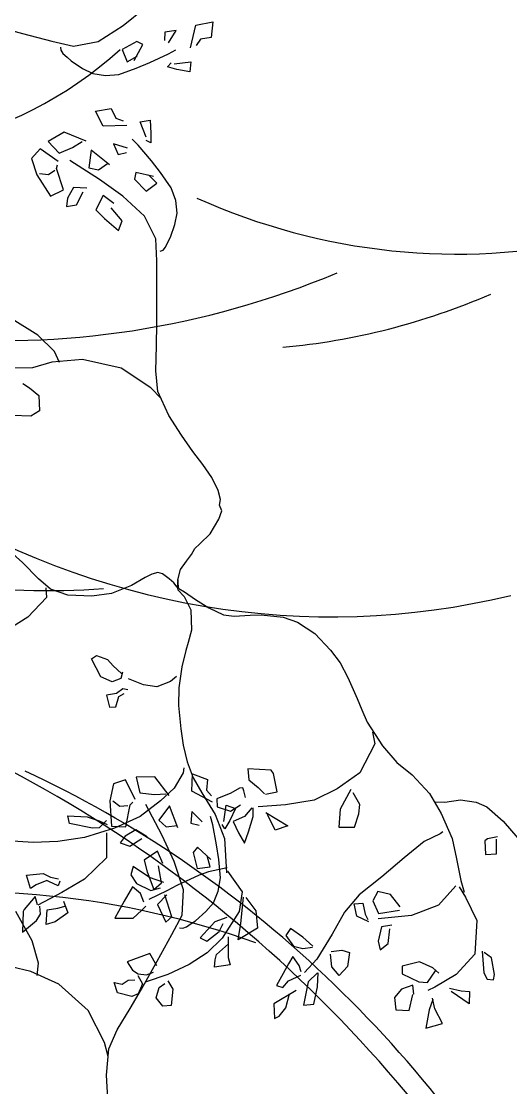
# Model space of a CAD drawing. Header units: millimetres. Extents: x 87938 to 265635, y 330093 to 434310.
# Drawn here: x 234988 to 236087, y 369977 to 372373 of the extents above; entities that cross this region are included whole.
import ezdxf

# ---------------------------------------------------------------- set-up
doc = ezdxf.new("R2010")
doc.units = ezdxf.units.MM

# ---------------------------------------------------------------- blocks, each defined once
blk = doc.blocks.new('A$C02942DF4')
at = {"linetype": 'Continuous'}
for p, q in [((2136.1, 5051.5), (2144.9, 5088)), ((2144.9, 5088), (2171.8, 5093.5)), ((2171.8, 5093.5), (2169.3, 5068.1)), ((2094.8, 5077), (2094.7, 5063.2)), ((2113.3, 5079.6), (2094.8, 5077)), ((2100.9, 5059.8), (2113.3, 5079.6)), ((2169.3, 5068.1), (2152, 5065.4)), ((2050.1, 5061.8), (2026.5, 5049)), ((2045.8, 5031.3), (2059.6, 5056.9)), ((2059.6, 5056.9), (2050.1, 5061.8)), ((2152, 5065.4), (2145.2, 5055.2)), ((2026.5, 5049), (2034.5, 5029.3)), ((2034.5, 5029.3), (2050.4, 5038.3)), ((2099.4, 5021.4), (2105, 5027.6)), ((2114.1, 5017.1), (2099.4, 5021.4)), ((2110.2, 5026.1), (2136.5, 5029.1)), ((2134.9, 5012.9), (2114.1, 5017.1)), ((2136.5, 5029.1), (2134.9, 5012.9)), ((1983.9, 4950.2), (2009, 4954.5)), ((1996.3, 4925.7), (1983.9, 4950.2)), ((2009, 4954.5), (2016.2, 4938.5)), ((2016.2, 4938.5), (2027.9, 4934.6)), ((2055.4, 4933), (2071.4, 4935.8)), ((2065.1, 4908.5), (2055.4, 4933)), ((2071.4, 4935.8), (2072.8, 4914.6)), ((1933.2, 4916.5), (1907.6, 4901.4)), ((1968.5, 4901.7), (1933.2, 4916.5)), ((2033.8, 4926.8), (1996.3, 4925.7)), ((2072.8, 4914.6), (2072.5, 4899.3)), ((1907.6, 4901.4), (1925.2, 4882.4)), ((1946.8, 4891.7), (1962.3, 4901.2)), ((2035.1, 4890.7), (2012.7, 4897.4)), ((2012.7, 4897.4), (2020, 4880.2)), ((2072.5, 4899.3), (2065, 4903)), ((1894.8, 4889.3), (1881.3, 4874.1)), ((1924, 4869.1), (1894.8, 4889.3)), ((1925.2, 4882.4), (1946.8, 4891.7)), ((1977, 4887.5), (1973.2, 4859)), ((2006.1, 4863.6), (1977, 4887.5)), ((2020, 4880.2), (2033.4, 4883.8)), ((1881.3, 4874.1), (1889.6, 4847.7)), ((1921.2, 4858.1), (1922.6, 4863.9)), ((1988.7, 4855.7), (2003.1, 4865.9)), ((1889.6, 4847.7), (1911.8, 4813.6)), ((1908.1, 4847.6), (1893.7, 4849.3)), ((1918.7, 4854.8), (1908.1, 4847.6)), ((1932.6, 4823.7), (1921.2, 4858.1)), ((1973.2, 4859), (1988.7, 4855.7)), ((2048.7, 4851.6), (2046.4, 4841.1)), ((2077, 4845), (2048.7, 4851.6)), ((2082, 4834.6), (2069, 4847.6)), ((1948.5, 4827.6), (1939, 4810.1)), ((1970.1, 4826.6), (1948.5, 4827.6)), ((2046.4, 4841.1), (2065, 4821.7)), ((2065, 4821.7), (2082, 4834.6)), ((1911.8, 4813.6), (1932.6, 4823.7)), ((1939, 4810.1), (1937, 4797)), ((1953.3, 4799.8), (1964, 4820.4)), ((1996.1, 4814.6), (1984.4, 4791.5)), ((2013.1, 4801.7), (1996.1, 4814.6)), ((1937, 4797), (1953.3, 4799.8)), ((2026.6, 4773.8), (2009.1, 4795)), ((1984.4, 4791.5), (1998.1, 4777.6)), ((1998.1, 4777.6), (2020.8, 4758.3)), ((2020.8, 4758.3), (2026.6, 4773.8)), ((1891.3, 4590.6), (1845.7, 4618.6)), ((1918.2, 4564.1), (1891.3, 4590.6)), ((1925.8, 4546.4), (1918.2, 4564.1)), ((1882.4, 4537.8), (1850.5, 4537.6)), ((1913.9, 4546.9), (1882.4, 4537.8)), ((1963, 4551.3), (1913.9, 4546.9)), ((2024.7, 4537.3), (1963, 4551.3)), ((2072.8, 4505.7), (2024.7, 4537.3)), ((1867.4, 4512.9), (1877.8, 4506)), ((1877.8, 4506), (1892.7, 4493.6)), ((2089.1, 4488.8), (2072.8, 4505.7)), ((1892.7, 4493.6), (1893.7, 4469.2)), ((1893.7, 4469.2), (1880.1, 4460.6)), ((1880.1, 4460.6), (1850.3, 4461.4)), ((1904.3, 4184.7), (1905.2, 4169.2)), ((1905.2, 4169.2), (1875.1, 4137.9)), ((1875.1, 4137.9), (1840.4, 4115.7)), ((1977.4, 4070.7), (1985.6, 4076.4)), ((1985.6, 4076.4), (2002.9, 4070)), ((1992.4, 4042), (1977.4, 4070.7)), ((2002.9, 4070), (2011.9, 4059.7)), ((2011.9, 4059.7), (2025.7, 4047.4)), ((2010.6, 4033.9), (1992.4, 4042)), ((2026.9, 4049.5), (2024.6, 4039.3)), ((2113.6, 4042.3), (2104, 4034.7)), ((2024.6, 4039.3), (2010.6, 4033.9)), ((2027.8, 4022.9), (2017.6, 4015.1)), ((2035.4, 4021.3), (2027.8, 4022.9)), ((2060.7, 4029.1), (2036.9, 4038.8)), ((2082.2, 4025.9), (2060.7, 4029.1)), ((2104, 4034.7), (2082.2, 4025.9)), ((2017.6, 4015.1), (2001.6, 4012.3)), ((2001.6, 4012.3), (2006.1, 3993.2)), ((2016.5, 3993.6), (2021.3, 4010.4)), ((2021.3, 4010.4), (2030, 4015.2)), ((2006.1, 3993.2), (2016.5, 3993.6)), ((2428.3, 3953), (2432.1, 3934.5)), ((2432.1, 3934.5), (2407.9, 3887.6)), ((2124.5, 3887.7), (2110, 3863.4)), ((2125.3, 3895.7), (2124.5, 3887.7)), ((2138.1, 3858.6), (2139.4, 3886)), ((2139.4, 3886), (2163.4, 3877.4)), ((2265.4, 3891.9), (2228.2, 3894.1)), ((2228.2, 3894.1), (2230, 3876.7)), ((2269.2, 3887), (2265.4, 3891.9)), ((2275.5, 3857.6), (2269.2, 3887)), ((2407.9, 3887.6), (2371.3, 3862.3)), ((2012.6, 3870.1), (2006.9, 3843)), ((2031.9, 3876.7), (2012.6, 3870.1)), ((2047.3, 3844.8), (2031.9, 3876.7)), ((2078.7, 3881.6), (2048.9, 3881)), ((2048.9, 3881), (2054.9, 3855.8)), ((2102.1, 3851.3), (2078.7, 3881.6)), ((2163.4, 3877.4), (2161.8, 3859.9)), ((2230, 3876.7), (2244.9, 3864.3)), ((2054.9, 3855.8), (2078.3, 3853.3)), ((2078.3, 3853.3), (2096.5, 3853.9)), ((2110, 3863.4), (2088.1, 3842.9)), ((2171.4, 3841), (2138.1, 3858.6)), ((2161.8, 3859.9), (2170, 3850.8)), ((2201, 3855.1), (2178.2, 3845.9)), ((2214.9, 3863.2), (2201, 3855.1)), ((2219.9, 3863.7), (2214.9, 3863.2)), ((2221.8, 3858.9), (2219.9, 3863.7)), ((2224.3, 3848), (2221.8, 3858.9)), ((2244.9, 3864.3), (2255, 3854)), ((2256.6, 3853.8), (2275.5, 3857.6)), ((2371.3, 3862.3), (2334.6, 3844.2)), ((2393.6, 3861.2), (2376.5, 3829.8)), ((2408.1, 3837.1), (2397.1, 3855.6)), ((2006.9, 3843), (2009.4, 3802.4)), ((2023, 3833.9), (2011.3, 3842.4)), ((2035.7, 3834.9), (2023, 3833.9)), ((2032.5, 3801), (2039.5, 3836.6)), ((2039.5, 3836.6), (2043.6, 3840.9)), ((2088.1, 3842.9), (2055.4, 3818)), ((2102.6, 3834.7), (2085.2, 3811.8)), ((2116.1, 3799.7), (2102.6, 3834.7)), ((2178.2, 3845.9), (2178.8, 3833.4)), ((2189.6, 3809.7), (2193.2, 3835.9)), ((2193.2, 3835.9), (2208.5, 3830.4)), ((2200.2, 3826.5), (2216.3, 3836.3)), ((2288.6, 3836.3), (2244.8, 3833.3)), ((2334.6, 3844.2), (2288.6, 3836.3)), ((2406.2, 3822), (2408.1, 3837.1)), ((1942.1, 3806.5), (1939.2, 3819)), ((1939.2, 3819), (1970.2, 3817.3)), ((1970.2, 3817.3), (1989.4, 3810.9)), ((2055.4, 3818), (2014.3, 3799)), ((2138.5, 3825.8), (2136.5, 3807.3)), ((2154.7, 3809), (2138.5, 3825.8)), ((2178.8, 3833.4), (2200.2, 3826.5)), ((2208.5, 3830.4), (2199.3, 3811.2)), ((2222.8, 3817.8), (2204.7, 3809.8)), ((2234.7, 3831.6), (2222.8, 3817.8)), ((2229.1, 3793.2), (2236.6, 3818)), ((2236.6, 3818), (2237, 3831.5)), ((2257, 3824.3), (2292.3, 3803)), ((2272, 3795.8), (2260, 3821.1)), ((2376.5, 3829.8), (2374, 3800.7)), ((2399.5, 3800.9), (2406.2, 3822)), ((1979, 3799.3), (1942.1, 3806.5)), ((2001.3, 3811.4), (1989.4, 3799.7)), ((1989.4, 3810.9), (2002.5, 3804.7)), ((2009.4, 3802.4), (2032.5, 3801)), ((2085.2, 3811.8), (2097.1, 3801.3)), ((2097.1, 3801.3), (2114.6, 3803.1)), ((2136.5, 3807.3), (2149.9, 3803.8)), ((2191.5, 3798.1), (2186.8, 3805)), ((2199.3, 3811.2), (2191.5, 3798.1)), ((2204.7, 3809.8), (2213, 3791.3)), ((2292.3, 3803), (2272, 3795.8)), ((2374, 3800.7), (2399.5, 3800.9)), ((1966.2, 3784.2), (1923.3, 3777.7)), ((2014.3, 3799), (1966.2, 3784.2)), ((1989.4, 3799.7), (1979, 3799.3)), ((2031.4, 3786), (2023.2, 3775.6)), ((2048.3, 3796.6), (2031.4, 3786)), ((2066.6, 3785.1), (2048.3, 3796.6)), ((2213, 3791.3), (2223, 3775.1)), ((2223, 3775.1), (2229.1, 3793.2)), ((2536.6, 3790.1), (2511.3, 3777.4)), ((2541.1, 3793.3), (2536.6, 3790.1)), ((2628.7, 3784.9), (2612.9, 3781.7)), ((1883.9, 3775.8), (1826.2, 3780)), ((1923.3, 3777.7), (1883.9, 3775.8)), ((2023.2, 3775.6), (2038.8, 3770.1)), ((2038.8, 3770.1), (2058.2, 3782.7)), ((2147.3, 3768.3), (2140.2, 3760.2)), ((2168.8, 3748.5), (2147.3, 3768.3)), ((2511.3, 3777.4), (2478.8, 3751.2)), ((2612.9, 3781.7), (2608.7, 3778.5)), ((2608.7, 3778.5), (2609.6, 3756.7)), ((2627.2, 3757.8), (2627, 3781.3)), ((2083.3, 3761.9), (2061.8, 3747.5)), ((2091.8, 3742.3), (2083.3, 3761.9)), ((2140.2, 3760.2), (2146.9, 3734.2)), ((2167.9, 3737.1), (2163.1, 3754.7)), ((2478.8, 3751.2), (2443.4, 3721)), ((2609.6, 3756.7), (2627.2, 3757.8)), ((2044.1, 3737.5), (2040.2, 3724.2)), ((2070.4, 3720), (2044.1, 3737.5)), ((2061.8, 3747.5), (2066.9, 3728.7)), ((2089.9, 3711.4), (2085, 3738.4)), ((2146.9, 3734.2), (2167.9, 3737.1)), ((1873.2, 3723.5), (1899.8, 3726.4)), ((1879.2, 3702.1), (1873.2, 3723.5)), ((1905.8, 3715.2), (1888.4, 3708.2)), ((1899.8, 3726.4), (1911.6, 3720.4)), ((1908.9, 3713.4), (1905.8, 3715.2)), ((1911.6, 3720.4), (1924.2, 3717.6)), ((2040.2, 3724.2), (2049.5, 3710.1)), ((2066.9, 3728.7), (2077.2, 3700.7)), ((2093.5, 3711.8), (2070.4, 3720)), ((2195.7, 3730), (2219.2, 3696.9)), ((2443.4, 3721), (2407, 3691.9)), ((1888.4, 3708.2), (1879.2, 3702.1)), ((1923.7, 3706.7), (1908.9, 3713.4)), ((1926.6, 3714.2), (1923.7, 3706.7)), ((2043.1, 3704.6), (2029.8, 3681.7)), ((2055.8, 3694.3), (2043.1, 3704.6)), ((2049.5, 3710.1), (2072.7, 3699.2)), ((2072.7, 3699.2), (2087.8, 3703.3)), ((2077.2, 3700.7), (2089.9, 3711.4)), ((2436.8, 3697.5), (2428.8, 3682.5)), ((2457.1, 3692.8), (2436.8, 3697.5)), ((1886.8, 3689.3), (1869.4, 3668.6)), ((1890.8, 3676), (1886.8, 3689.3)), ((1932.5, 3681.8), (1939.5, 3662.9)), ((2029.8, 3681.7), (2020.9, 3665.3)), ((2061.1, 3680.1), (2055.8, 3694.3)), ((2098.4, 3691.9), (2083.1, 3676.5)), ((2106, 3656.7), (2094.9, 3692.1)), ((2219.2, 3696.9), (2214.1, 3665.5)), ((2217.2, 3646.2), (2221.5, 3688.2)), ((2224.8, 3687.7), (2241.2, 3666.3)), ((2407, 3691.9), (2383.5, 3664.4)), ((2428.8, 3682.5), (2437.8, 3661.9)), ((2472.5, 3672.8), (2457.1, 3692.8)), ((1882, 3618.3), (1856, 3665.2)), ((1867.6, 3665.3), (1866.8, 3631.9)), ((1869.4, 3668.6), (1867.6, 3665.3)), ((1895.3, 3660.9), (1894.6, 3673.6)), ((1904.6, 3644.3), (1906, 3667.7)), ((1906, 3667.7), (1923.5, 3670.5)), ((1923.5, 3670.5), (1936.6, 3674.6)), ((2020.9, 3665.3), (2014.6, 3654.8)), ((2044.1, 3654.5), (2057.4, 3667.1)), ((2057.4, 3667.1), (2064.7, 3673.9)), ((2083.1, 3676.5), (2096.8, 3648.4)), ((2214.1, 3665.5), (2186.9, 3622.6)), ((2241.2, 3666.3), (2243.6, 3638.3)), ((2383.5, 3664.4), (2363.4, 3628.8)), ((2399, 3677.8), (2412.5, 3678.7)), ((2403.1, 3657.9), (2399, 3677.8)), ((2412.5, 3678.7), (2416.4, 3660.9)), ((2437.8, 3661.9), (2471.3, 3667.4)), ((1866.8, 3631.9), (1889.2, 3650.7)), ((1889.2, 3650.7), (1895.3, 3660.9)), ((1919.2, 3648.5), (1904.6, 3644.3)), ((1939.5, 3662.9), (1919.2, 3648.5)), ((2014.6, 3654.8), (2044.1, 3654.5)), ((2096.8, 3648.4), (2106, 3656.7)), ((2175, 3648.7), (2151.8, 3622.8)), ((2194.4, 3655.4), (2175, 3648.7)), ((2212.5, 3619.7), (2217.2, 3646.2)), ((2422.3, 3648.5), (2403.1, 3657.9)), ((2416.4, 3660.9), (2420.8, 3652.3)), ((2162.4, 3617.8), (2182.3, 3633.3)), ((2182.3, 3633.3), (2188.4, 3645.9)), ((2243.6, 3638.3), (2212.5, 3619.7)), ((2296.8, 3638), (2289, 3626.7)), ((2316.5, 3624.3), (2296.8, 3638)), ((2442.5, 3640.7), (2437.2, 3617.6)), ((2459, 3643.4), (2442.5, 3640.7)), ((2453.4, 3613.7), (2456.2, 3637.2)), ((1892.4, 3582.1), (1882, 3618.3)), ((2151.8, 3622.8), (2162.4, 3617.8)), ((2186.9, 3622.6), (2163.1, 3599)), ((2177.9, 3596.3), (2196.9, 3613.5)), ((2196.6, 3624.6), (2196.7, 3591.6)), ((2289, 3626.7), (2301.3, 3609.5)), ((2332.6, 3609.4), (2316.5, 3624.3)), ((2363.4, 3628.8), (2338.9, 3589)), ((2437.2, 3617.6), (2440.6, 3604)), ((2440.6, 3604), (2453.4, 3613.7)), ((2070.9, 3597.9), (2034.6, 3584.7)), ((2082.1, 3578.1), (2070.9, 3597.9)), ((2163.1, 3599), (2134.2, 3580.3)), ((2175.6, 3587.7), (2177.9, 3596.3)), ((2301.3, 3609.5), (2316.5, 3606)), ((2316.5, 3606), (2331.7, 3608.1)), ((2363.2, 3576.5), (2360.8, 3596.7)), ((2361.8, 3601.1), (2378.9, 3603.1)), ((2378.9, 3603.1), (2391.2, 3599.5)), ((2391.2, 3599.5), (2388.2, 3577.1)), ((2604.2, 3601.6), (2606.7, 3566.7)), ((2619, 3591), (2607.6, 3599.2)), ((1890.3, 3562.8), (1892.4, 3582.1)), ((2034.6, 3584.7), (2043.3, 3570.9)), ((2134.2, 3580.3), (2099.6, 3564.3)), ((2174.7, 3576), (2175.6, 3587.7)), ((2200.1, 3579.5), (2174.7, 3576)), ((2196.7, 3591.6), (2200.1, 3579.5)), ((2293.2, 3581.1), (2279.7, 3556.2)), ((2300.4, 3593), (2293.2, 3581.1)), ((2310.3, 3578.5), (2300.4, 3593)), ((2314, 3568.2), (2310.3, 3578.5)), ((2338.9, 3589), (2319.3, 3567.4)), ((2503.7, 3584.7), (2475.8, 3577.6)), ((2475.8, 3577.6), (2475.9, 3565.2)), ((2524.9, 3574.7), (2503.7, 3584.7)), ((2623.8, 3564.1), (2619, 3591)), ((1880.1, 3569.1), (1848.2, 3576.7)), ((1925.1, 3548.8), (1880.1, 3569.1)), ((2043.3, 3570.9), (2052, 3565.3)), ((2051.5, 3562.4), (2058.9, 3549.2)), ((2052, 3565.3), (2065.5, 3563.8)), ((2099.6, 3564.3), (2063.6, 3552)), ((2065.5, 3563.8), (2076.8, 3567.9)), ((2293.6, 3554), (2313.1, 3562.9)), ((2339.8, 3567), (2324.8, 3552.6)), ((2339.9, 3544.6), (2341, 3567)), ((2374.8, 3562.3), (2363.2, 3576.5)), ((2388.2, 3577.1), (2374.8, 3562.3)), ((2475.9, 3565.2), (2502.7, 3552.4)), ((2516.4, 3551.3), (2529.5, 3569.9)), ((2534.6, 3566.3), (2524.9, 3574.7)), ((2606.7, 3566.7), (2612.3, 3556.6)), ((2622.2, 3555.5), (2623.8, 3564.1)), ((1971.9, 3506.3), (1925.1, 3548.8)), ((2018.9, 3534.8), (2013.7, 3551.5)), ((2013.7, 3551.5), (2026.7, 3548.8)), ((2026.7, 3548.8), (2036, 3555.3)), ((2036, 3555.3), (2047.1, 3555.7)), ((2058.9, 3549.2), (2052.1, 3533.2)), ((2081.1, 3526.9), (2085.7, 3543.4)), ((2085.7, 3543.4), (2095.2, 3549.7)), ((2099.6, 3553.9), (2108.1, 3540.6)), ((2279.7, 3556.2), (2274.2, 3546.3)), ((2274.2, 3546.3), (2284.4, 3543.2)), ((2284.4, 3543.2), (2293.6, 3554)), ((2324.8, 3552.6), (2317.7, 3515)), ((2334.2, 3516.7), (2339.9, 3544.6)), ((2493.1, 3547.2), (2475, 3540.8)), ((2494.8, 3532.6), (2493.1, 3547.2)), ((2502.7, 3552.4), (2516.4, 3551.3)), ((2612.3, 3556.6), (2622.2, 3555.5)), ((2042.2, 3528.6), (2018.9, 3534.8)), ((2052.1, 3533.2), (2042.2, 3528.6)), ((2091.9, 3513.5), (2081.1, 3526.9)), ((2108.1, 3540.6), (2105.4, 3514.5)), ((2305.5, 3538.4), (2269.9, 3517.3)), ((2288.9, 3510.5), (2295.2, 3533.2)), ((2475, 3540.8), (2463.3, 3527.4)), ((2463.3, 3527.4), (2465.7, 3507.3)), ((2487.1, 3506.5), (2493.1, 3532.1)), ((2551.7, 3542.2), (2570.5, 3538.1)), ((2583.1, 3517), (2554.2, 3536.7)), ((2570.5, 3538.1), (2584.1, 3536.6)), ((2584.1, 3536.6), (2583.1, 3517)), ((2105.4, 3514.5), (2091.9, 3513.5)), ((2269.9, 3517.3), (2271, 3493.5)), ((2278.2, 3497.2), (2288.9, 3510.5)), ((2317.7, 3515), (2334.2, 3516.7)), ((2524.8, 3524), (2519.4, 3507.5)), ((2528.1, 3509.2), (2524.3, 3525.9)), ((2540.8, 3485.4), (2528.1, 3509.2)), ((1998.3, 3455.2), (1971.9, 3506.3)), ((2271, 3493.5), (2278.2, 3497.2)), ((2465.7, 3507.3), (2487.1, 3506.5)), ((2519.4, 3507.5), (2513.8, 3477.9)), ((2513.8, 3477.9), (2540.8, 3485.4)), ((2004.1, 3432.4), (1998.3, 3455.2))]:
    blk.add_line(p, q, dxfattribs=at)
for points in [[(1782.5, 5098), (1816.8, 5088.2), (1866.4, 5074.8), (1913.9, 5062.2), (1948.3, 5054.1), (1988.2, 5061.9), (2028.2, 5087.3), (2064, 5116.5)], [(1927.6, 5052.8), (1928.1, 5047.8), (1931.4, 5042.5), (1938.4, 5036.8), (1944.8, 5031), (1962.9, 5018.6), (1979.4, 5010.2), (1999.6, 5007.2), (2021.2, 5008.9), (2049, 5019.1), (2071, 5028.2), (2100.8, 5042.1), (2112.6, 5048.7)], [(2087.3, 4725.3), (2092.1, 4727.1), (2096.3, 4731.7), (2099.9, 4739.9), (2103.9, 4747.6), (2111, 4768.3), (2114.9, 4786.5), (2112.5, 4806.7), (2105.1, 4827.1), (2088, 4851.3), (2073.4, 4870.2), (2052.1, 4895.2), (2042.7, 4904.9)], [(2117.5, 4184), (2117.1, 4187.1), (2115.9, 4197.8), (2120.4, 4214.4), (2129.6, 4227.8), (2137.7, 4238.5), (2143, 4247.9), (2151, 4255.7), (2167.7, 4271.5), (2181.7, 4295.2), (2186.4, 4308.3), (2182.5, 4317.3), (2184.3, 4326.5), (2180.7, 4341.1), (2170.5, 4362), (2156.1, 4382.8), (2139.8, 4403.7), (2121.5, 4429.8), (2101.2, 4461.5), (2083.8, 4500), (2080.5, 4533.2), (2081.8, 4573.4), (2082.3, 4609.1), (2082.1, 4660.5), (2081.9, 4709.6), (2080.6, 4744.9), (2062.6, 4781.4), (2027.6, 4813.3), (1990, 4840.1), (1942.8, 4870.7)], [(2115.9, 4197.8), (2114.7, 4186), (2109.6, 4192.6), (2102, 4199.2), (2091.4, 4207.2), (2083.9, 4209.5), (2074, 4206.6), (2063.7, 4201.4), (2041.4, 4188.7), (2009.2, 4175.6), (1977.9, 4171.7), (1939.1, 4173.2), (1911.6, 4182.7), (1892.4, 4199.4), (1866.8, 4225.7), (1836.2, 4252.9), (1801.2, 4281.6), (1744.4, 4301.2), (1696, 4304.8), (1649.2, 4293.8)], [(2114.7, 4186), (2115.7, 4181.4), (2126.2, 4171.1), (2136.9, 4149.4), (2137.9, 4116.9), (2132.5, 4097.3), (2128.8, 4084.3), (2122.1, 4057.9), (2117.6, 4024.3), (2117, 3996.1), (2120.6, 3958.3), (2124.6, 3932.3), (2131.1, 3905.7), (2140.7, 3879.8), (2154.3, 3855.8), (2175.6, 3821.2), (2190.6, 3782.3), (2194.2, 3727.5)], [(2117.5, 4184), (2126.8, 4178.6), (2144, 4166.1), (2165.4, 4152.7), (2189.2, 4141.5), (2206.5, 4139.2), (2232.1, 4140.8), (2249.8, 4141.5), (2284.9, 4137.5), (2307.9, 4129.5), (2335.7, 4111.4), (2361, 4085), (2376.4, 4064.4), (2388.6, 4040.8), (2403.8, 4007.1), (2410.9, 3989), (2419.8, 3969.3), (2444.5, 3931.4), (2467.5, 3904.2), (2491.8, 3884.8), (2519.5, 3854.8), (2538.2, 3822.4), (2555.9, 3782.6), (2563.2, 3749.7), (2570.2, 3715), (2575.3, 3696.1)], [(2003.4, 3365.1), (2001.3, 3402.7), (2005, 3444.8), (2018.5, 3475.4), (2039.4, 3509.7), (2057.4, 3540.5), (2082.5, 3585.4), (2106.4, 3628.3), (2122.7, 3659.6), (2125, 3700.2), (2110.1, 3745.3), (2090.6, 3787.1), (2064.5, 3836.9)], [(2528.2, 3841.2), (2544.2, 3840.8), (2569.3, 3844.3), (2594.4, 3840.6), (2611.5, 3833.1), (2637.9, 3810.1), (2661.5, 3783.2), (2671.2, 3770.7)], [(2118.8, 3639.2), (2123.9, 3638.5), (2129.8, 3640.4), (2137.1, 3645.8), (2144.2, 3650.5), (2160.7, 3665.1), (2172.9, 3679), (2180.8, 3697.8), (2184.4, 3719.2), (2181.4, 3748.7), (2178, 3772.2), (2171.8, 3804.5), (2168.3, 3817.6)], [(2001.3, 3791.4), (2001.4, 3751.2), (1966.3, 3717.2), (1929.9, 3696), (1891.3, 3675.6)], [(2195.1, 3735.2), (2165.3, 3729), (2150.2, 3723.4), (2114.5, 3707.2), (2098, 3698.3), (2069.4, 3684.8)], [(2561.7, 3706.6), (2533.9, 3675.4), (2490.9, 3658.7), (2437.5, 3653.7)], [(2567.4, 3705), (2577.5, 3688.4), (2595.6, 3650.9), (2592.5, 3596.9), (2562.5, 3563.9), (2528, 3543.6), (2517.2, 3538.5)]]:
    blk.add_lwpolyline(points, dxfattribs=at)
for centre, major_axis, start_param, end_param in [((1622.7, 5663.1), (0, 773.7), 2.818495, 3.79528), ((2563.4, 6099.9), (0, 1379.4), 2.778536, 3.327255), ((1832.7, 6476), (0, 1894.5), 2.645537, 3.482265), ((2186.6, 6042.8), (0, 1476.3), 3.21948, 3.492201), ((2361.7, 5830.8), (0, 1692.5), 2.655893, 3.343058), ((1906.9, 5924.9), (0, 1744.4), 2.857279, 3.202192), ((994.9, 1647.9), (0, 2456.7), 5.307954, 5.955761), ((1197.3, 1878.1), (0, 2162.5), 5.299712, 5.908611), ((1769.2, 1788), (0, 1909.3), 5.988691, 6.404047), ((2002.3, 9277.2), (0, 5972.9), 2.887415, 3.241466)]:
    blk.add_ellipse(centre, major_axis=major_axis, ratio=0.85117, start_param=start_param, end_param=end_param)

msp = doc.modelspace()

# ---------------------------------------------------------------- block references
at = {"xscale": 1.4, "yscale": 1.4, "zscale": 1.4}
msp.add_blockref('A$C02942DF4', (232377.2, 365241.3), dxfattribs=at)

doc.saveas('drawing.dxf')
